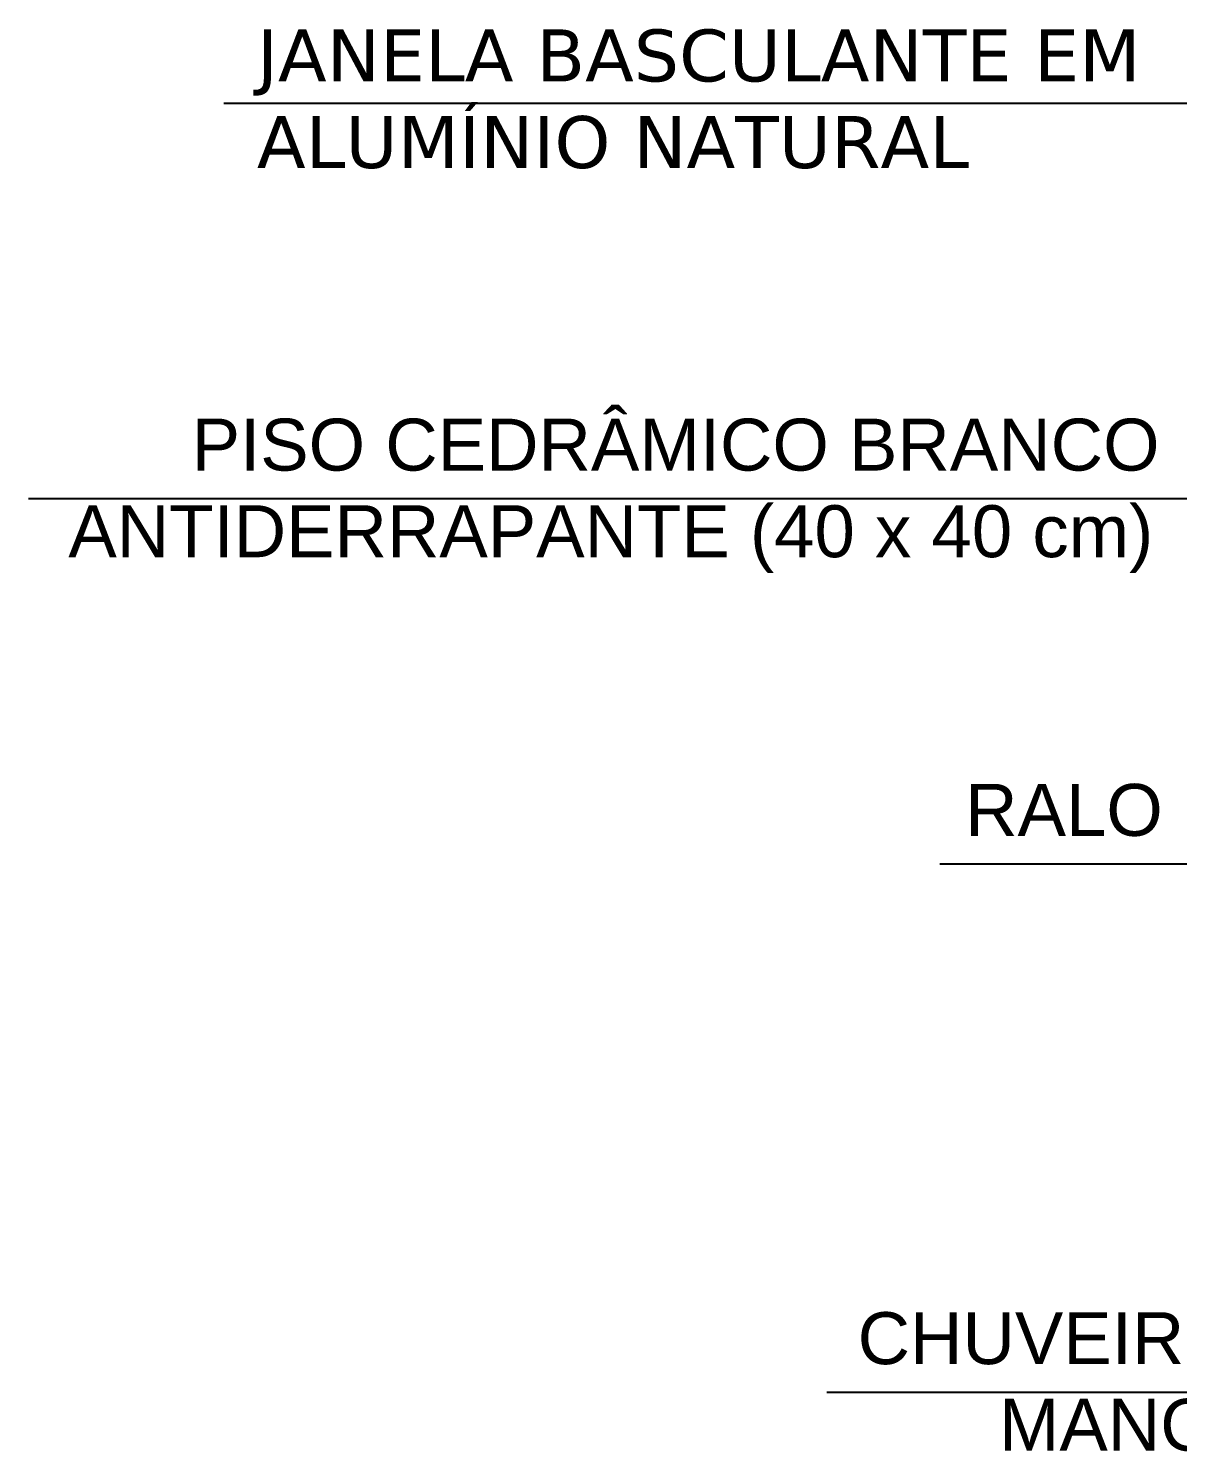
# Model space of a CAD drawing. Extents: x -36 to 357, y 137 to 237.
# Drawn here: x 39.869 to 40.93, y 200.898 to 202.213 of the extents above; entities that cross this region are included whole.
import ezdxf

# ---------------------------------------------------------------- set-up
doc = ezdxf.new("R2010")
doc.units = 0
doc.header["$LTSCALE"] = 0.01
doc.layers.get('0').update_dxf_attribs({"linetype": 'CONTINUOUS'})
for name, color, linetype in [('01', 1, 'CONTINUOUS'), ('ARQ-SMB-1_025', 1, 'CONTINUOUS'), ('ARQ-TXT-1_025', 2, 'CONTINUOUS')]:
    doc.layers.add(name, color=color, linetype=linetype)
doc.styles.add('ESC-50-A20', font='arial.ttf', dxfattribs={"height": 0.1})
doc.styles.add('FNDE Texto Cota 0025', font='verdana.ttf', dxfattribs={"height": 0.04})
doc.dimstyles.new('FNDE 1-0025', dxfattribs={"dimscale": 5, "dimtxt": 0.04, "dimasz": 0.0035, "dimexe": 0.15, "dimexo": 0.15, "dimgap": 0.0025, "dimtad": 1, "dimzin": 1, "dimdsep": 46, "dimtxsty": 'FNDE Texto Cota 0025', "dimblk": 'tic', "dimcen": 0.015, "dimdle": 0.15, "dimse1": 1, "dimse2": 1, "dimclrd": 251, "dimclre": 251, "dimclrt": 256, "dimaunit": 1, "dimadec": 3, "dimazin": 0, "dimtfac": 1, "dimtix": 1, "dimtmove": 2, "dimatfit": 3, "dimfxl": 0.15, "dimtvp": 1, "dimtolj": 1, "dimtzin": 0, "dimarcsym": 0})

# ---------------------------------------------------------------- blocks, each defined once
blk = doc.blocks.new('tic')
at = {"color": 251}
for p, q in [((0, -1), (0, 1)), ((-1, 0), (1, 0))]:
    blk.add_line(p, q, dxfattribs=at)
blk.add_line((-0.6, -0.6), (0.6, 0.6))

msp = doc.modelspace()

# ---------------------------------------------------------------- texts
at = {"layer": 'ARQ-TXT-1_025', "insert": (40.0797, 202.2123), "char_height": 0.048, "attachment_point": 1, "style": 'ESC-50-A20'}
msp.add_mtext_dynamic_manual_height_columns('{\\fVerdana|b0|i0|c0|p34;JANELA BASCULANTE EM\\PALUMÍNIO NATURAL}', width=8.528178, gutter_width=0.5, heights=[0], dxfattribs=at)
at = {"layer": 'ARQ-TXT-1_025', "char_height": 0.048, "attachment_point": 1, "style": 'ESC-50-A20'}
for s, insert, width in [('\\pi0.17912;PISO CEDRÂMICO BRANCO\\P\\pi0.065245;ANTIDERRAPANTE (40 x 40 cm)', (39.8403, 201.8527, -0.0402), 1.106585), ('\\pi0.85212;RALO', (39.8818, 201.5152, -0.0402), 1.026444), ('\\pi0.054022;CHUVEIRO ELÉTRICO COM \\P\\pi0.18453;MANGUEIRA PLÁSTICA', (40.5806, 201.0271), 0.946809)]:
    msp.add_mtext(s, dxfattribs=dict(at, insert=insert, width=width))

# ---------------------------------------------------------------- leaders
at = {"layer": '01', "color": 3, "ltscale": 10}
for points in [[(40.9982, 202.1438, -0.0402), (40.0493, 202.1438, -0.0402)], [(41.2953, 201.7787, -0.0402), (39.8687, 201.7787, -0.0402)], [(41.7834, 201.4412, -0.0402), (40.7106, 201.4412, -0.0402)]]:
    msp.add_leader(points, dimstyle='FNDE 1-0025', override={"dimtad": 0, "dimlfac": 100, "dimclrd": 252, "dimclre": 252}, dxfattribs=at)
at = {"layer": 'ARQ-SMB-1_025', "ltscale": 10}
msp.add_leader([(41.5274, 201.317), (41.5274, 200.953), (40.6062, 200.953)], dimstyle='FNDE 1-0025', override={"dimlfac": 100, "dimclrd": 252, "dimclre": 252}, dxfattribs=at)

doc.saveas('drawing.dxf')
